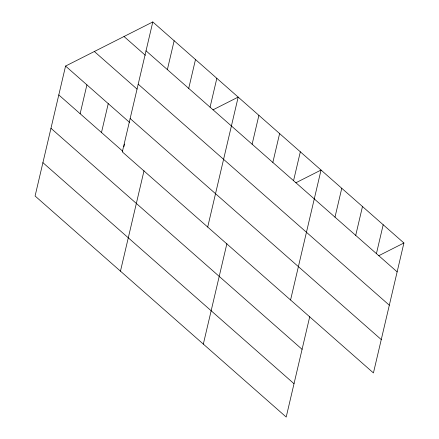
<?xml version="1.0" encoding="UTF-8"?>
<svg xmlns="http://www.w3.org/2000/svg" width="439" height="439" viewBox="0 0 439 439"><rect width="100%" height="100%" fill="white"/><g stroke="black" fill="none" stroke-linecap="round" stroke-linejoin="round"><path stroke-width="0.66" d="M152.799 21.95L122.322 151.894L373.435 372.936L403.913 242.992L152.799 21.95L65.565 66.064L35.087 196.008L286.201 417.05L309.747 316.64M80.134 113.723L86.906 84.853M101.48 132.512L108.252 103.642M123.902 146.708L124.517 144.08M167.374 69.609L174.146 40.739M120.462 271.165L144.014 170.755M188.721 88.398L195.492 59.528M210.067 107.187L216.839 78.318M207.702 227.051L238.179 97.101L212.992 109.843M203.328 344.105L226.881 243.7M252.123 144.212L258.895 115.342M272.844 162.446L279.616 133.577M293.559 180.681L300.331 151.812M290.569 299.991L321.046 170.047L295.859 182.783M334.995 217.151L341.767 188.282M355.711 235.386L362.482 206.517M376.426 253.627L383.198 224.752M378.725 255.728L403.913 242.992M146.028 50.82L397.141 271.862M124.012 36.508L145.358 55.298M138.208 84.178L389.322 305.215M94.352 51.506L137.039 89.084M130.147 118.541L381.261 339.583M65.565 66.064L129.598 122.432M58.793 94.934L122.827 151.301M50.968 128.292L302.081 349.329M42.907 162.655L294.02 383.697"/></g></svg>
